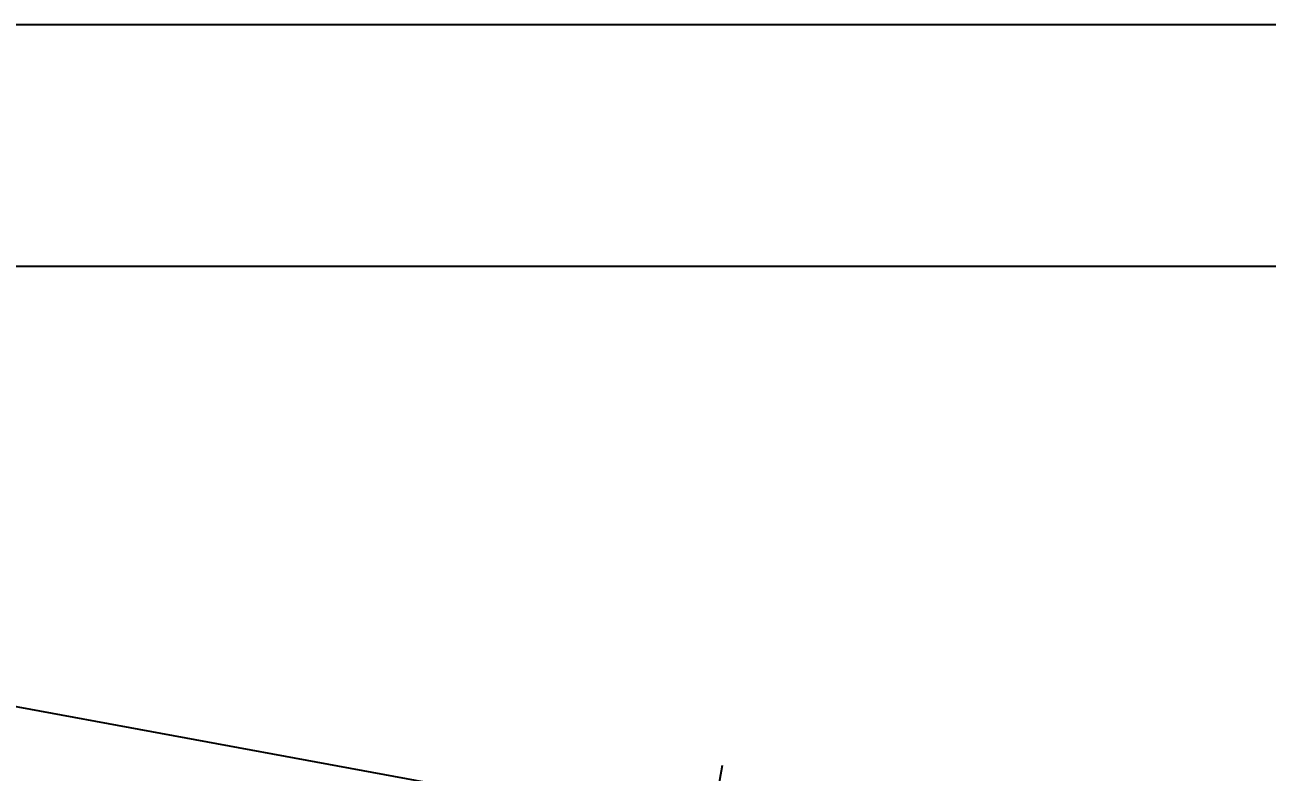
# Model space of a CAD drawing. Header units: inches. Extents: x -1366 to 1207, y -585 to 2554.
# Drawn here: x 400.42 to 413.72, y 2050 to 2058 of the extents above; entities that cross this region are included whole.
import ezdxf

# ---------------------------------------------------------------- set-up
doc = ezdxf.new("R2010")
doc.units = ezdxf.units.IN
doc.header["$MEASUREMENT"] = 0
doc.header["$PDSIZE"] = 0.05
doc.layers.get('DEFPOINTS').update_dxf_attribs({"linetype": 'CONTINUOUS'})
doc.layers.add('Bodr A3', color=13, linetype='CONTINUOUS', plot=False)
doc.layers.add('DIM', color=7, linetype='CONTINUOUS')
doc.layers.add('HEAD', color=7, linetype='CONTINUOUS')
doc.styles.add('style10', font='THSarabun.ttf')
doc.dimstyles.new('C-CC100', dxfattribs={"dimtxt": 0.225, "dimasz": 0.15, "dimexe": 0.25, "dimexo": 0, "dimgap": 0.09, "dimtad": 1, "dimtih": 1, "dimtoh": 1, "dimzin": 0, "dimdsep": 46, "dimtxsty": 'style10', "dimblk1": 'B-2', "dimblk2": 'B-2', "dimsah": 1, "dimcen": 0.09, "dimdle": 0.18, "dimclrd": 1, "dimclre": 7, "dimclrt": 2, "dimadec": 0, "dimazin": 0, "dimtfac": 1, "dimtix": 1, "dimtmove": 2, "dimatfit": 3, "dimldrblk": 'B-2', "dimfxl": 1, "dimtolj": 1, "dimtzin": 0, "dimarcsym": 0})

# ---------------------------------------------------------------- blocks, each defined once
blk = doc.blocks.new('B-2')
at = {"layer": 'DIM', "color": 2}
blk.add_line((0, 1), (0, -1), dxfattribs=at)
at = {"layer": 'DIM'}
blk.add_line((-1, 0), (1, 0), dxfattribs=at)
at = {"layer": 'DIM', "color": 2}
blk.add_circle((0, 0), 0.325, dxfattribs=at)
blk = doc.blocks.new('*D794')
at = {"layer": 'DEFPOINTS', "color": 0, "transparency": 16777216}
for p in [(388.823, 2049.799), (407.747, 2049.328), (407.08, 2045.709)]:
    blk.add_point(p, dxfattribs=at)
at = {"layer": 'DIM', "color": 7, "lineweight": -2, "transparency": 16777216}
for p, q in [((388.823, 2049.799), (389.406, 2052.962)), ((407.08, 2045.709), (407.793, 2049.574))]:
    blk.add_line(p, q, dxfattribs=at)
at = {"layer": 'DIM', "color": 1, "lineweight": -2, "transparency": 16777216}
for p, q in [((390.098, 2052.58), (397.686, 2051.182)), ((407.01, 2049.464), (399.422, 2050.862))]:
    blk.add_line(p, q, dxfattribs=at)
at = {"layer": 'DIM', "color": 1, "lineweight": -2, "transparency": 16777216, "xscale": 0.75, "yscale": 0.75, "zscale": 0.75}
for p, rotation in [((389.36, 2052.716), 169.5578455399206), ((407.747, 2049.328), 349.5578455399206)]:
    blk.add_blockref('B-2', p, dxfattribs=dict(at, rotation=rotation))
at = {"layer": 'DIM', "color": 2, "transparency": 16777216, "insert": (398.554, 2051.022), "char_height": 0.5, "attachment_point": 5, "style": 'style10'}
blk.add_mtext('\\A1;18.70', dxfattribs=at)

msp = doc.modelspace()

# ---------------------------------------------------------------- linework, layer by layer
at = {"layer": 'Bodr A3'}
msp.add_lwpolyline([(316.8345, 1981.1631), (425.4885, 1981.1631), (425.4885, 2057.997), (316.8345, 2057.997)], close=True, dxfattribs=at)
at = {"layer": 'HEAD', "color": 5}
msp.add_lwpolyline([(319.4015, 1989.099), (422.9015, 1989.099), (422.9015, 2055.41), (319.4015, 2055.41)], close=True, dxfattribs=at)

# ---------------------------------------------------------------- dimensions: what is measured, and where the dimension line sits
at = {"layer": 'DIM'}
dim = msp.add_linear_dim(base=(407.7473, 2049.3277), p1=(388.8229, 2049.7993), p2=(407.0804, 2045.7087), angle=169.55785, dimstyle='C-CC100', override={"dimtxt": 0.5, "dimasz": 0.75}, dxfattribs=at)
dim.commit()
dim.dimension.update_dxf_attribs({"geometry": '*D794', "text_midpoint": (398.5539, 2051.022)})

doc.saveas('drawing.dxf')
